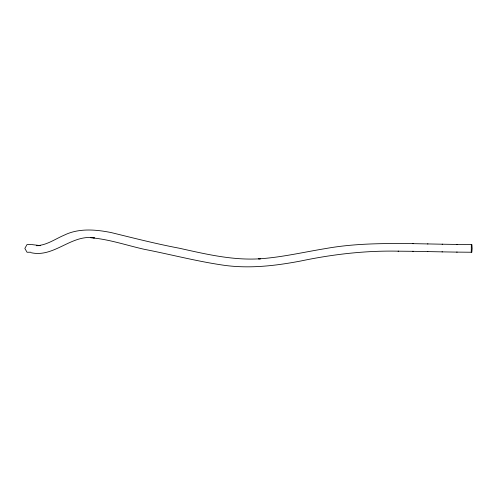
<?xml version="1.0" encoding="UTF-8"?>
<svg xmlns="http://www.w3.org/2000/svg" width="497" height="497" viewBox="0 0 497 497"><rect width="100%" height="100%" fill="white"/><g stroke="black" fill="none" stroke-linecap="round" stroke-linejoin="round"><path stroke-width="0.75" d="M471.336 244.58L471.268 252.24M31.342 244.561L26.993 244.599L24.85 248.444L27.055 252.259L30.684 252.227M398.7 251.184C365.879 250.469 333.201 254.222 301.101 260.937C274.742 265.982 247.543 269.101 220.836 264.802C195.041 260.875 169.769 254.253 144.167 249.283C126.393 245.282 108.961 239.206 90.703 237.752M413.33 243.648C384.094 243.337 354.647 243.331 325.777 248.537C303.425 252.19 281.277 257.446 258.62 258.881L260.676 258.738C233.074 260.652 205.913 254.129 179.168 248.196C156.263 243.872 133.699 238.088 111.067 232.546C95.672 229.49 78.818 228.005 64.268 235.137C55.136 239.001 46.6 245.388 36.337 245.68L40.673 245.642L31.876 244.599M456.743 244.449L471.901 244.58L472.15 248.413L471.833 252.246L456.644 252.109M398.072 251.178L413.224 251.314M442.137 244.207L457.277 244.449M442.001 251.867L457.184 252.116M412.802 243.648L427.979 243.928M412.696 251.308L427.836 251.588M427.495 243.921L442.634 244.213M427.345 251.581L442.498 251.873M92.951 237.827L94.449 237.87C71.363 234.106 54.08 257.924 31.112 252.706"/></g></svg>
